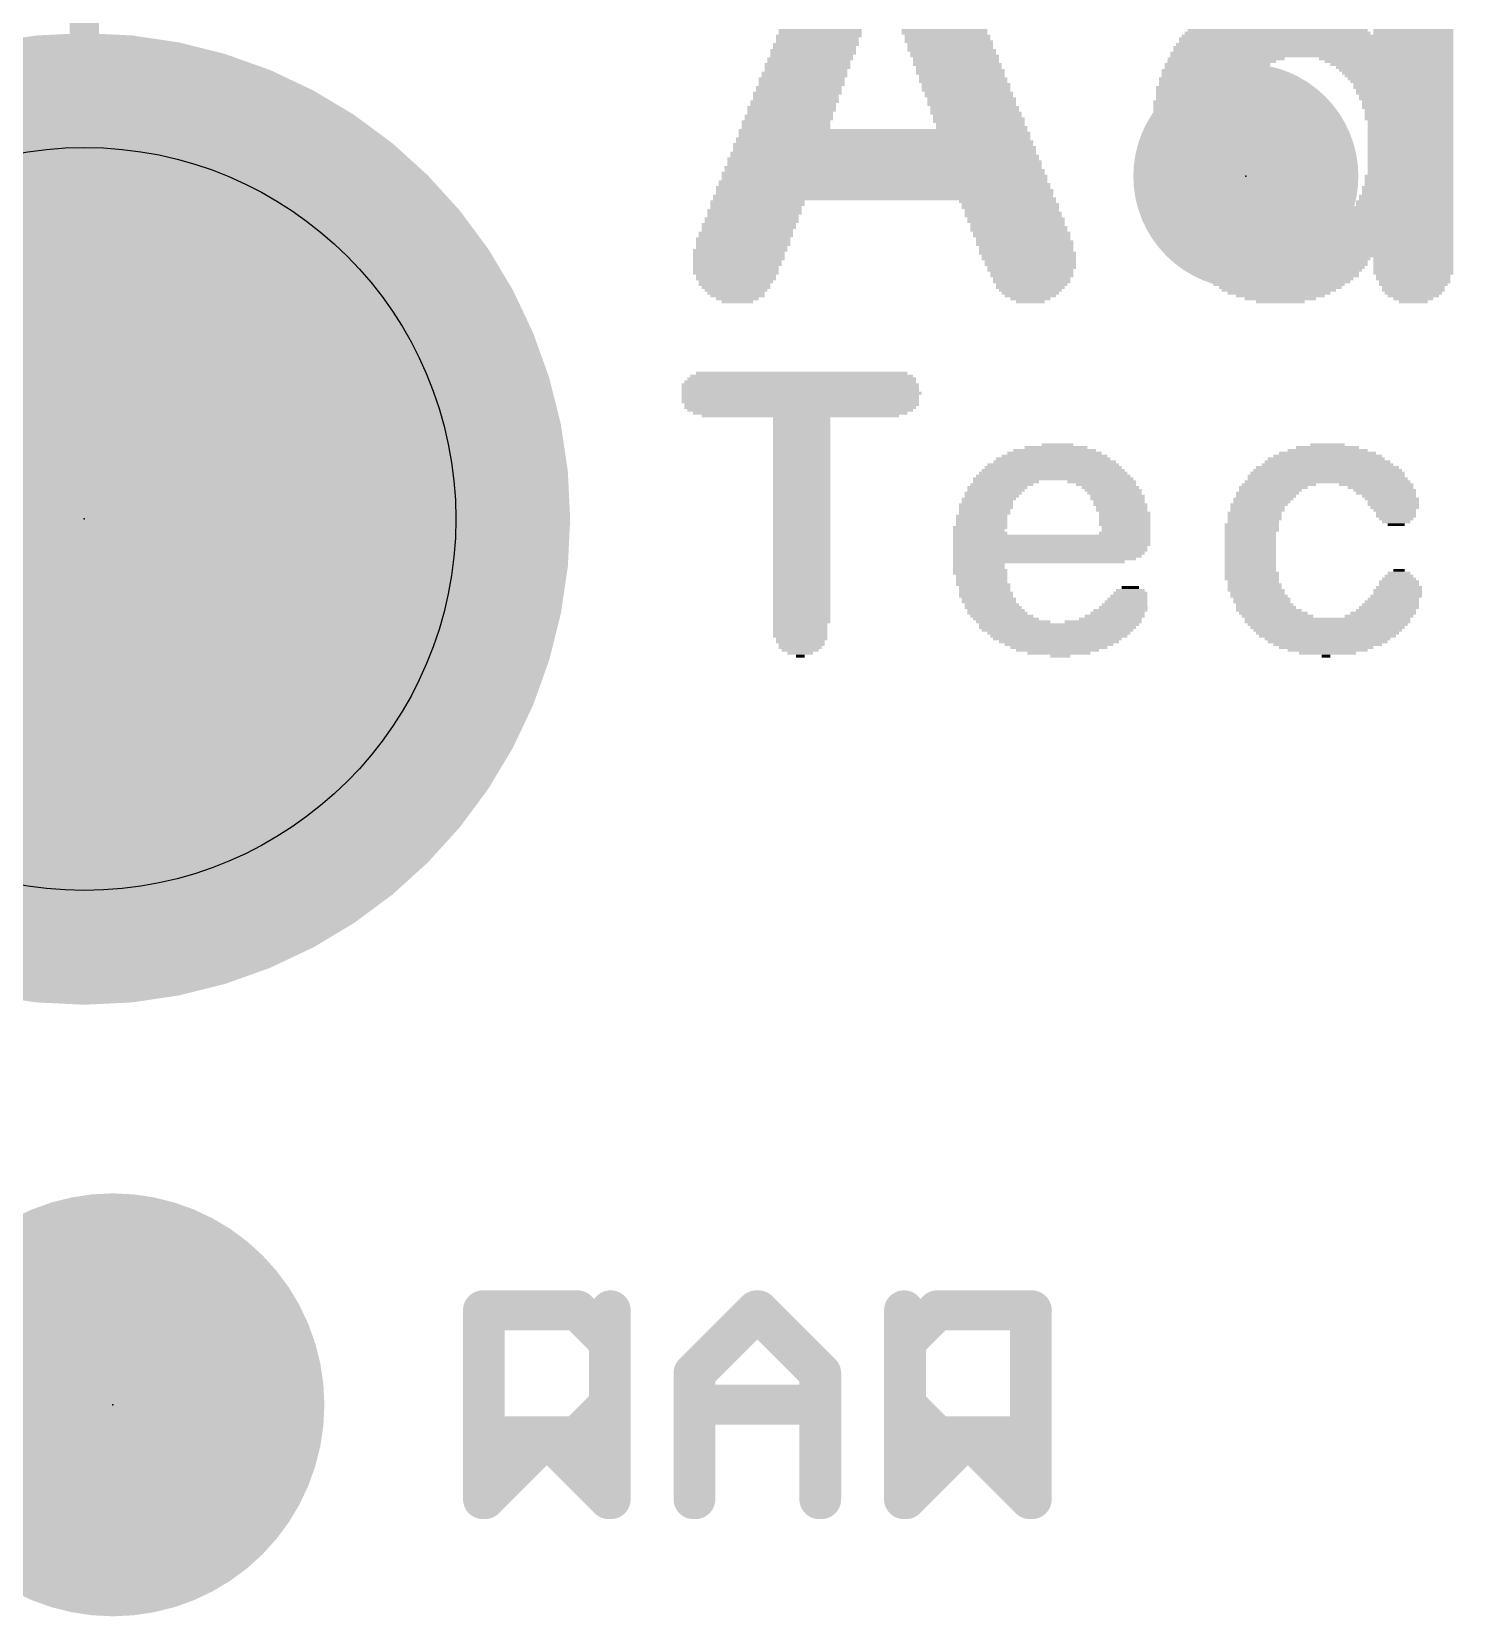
# Model space of a CAD drawing. Extents: x -52 to 61, y -28 to 22.
# Drawn here: x -22.4 to -16.08, y 1.6 to 8.64 of the extents above; entities that cross this region are included whole.
import ezdxf

# ---------------------------------------------------------------- set-up
doc = ezdxf.new("R2010")
doc.units = 0
for name, color, linetype in [('1', 12, 'CONTINUOUS'), ('16', 132, 'CONTINUOUS'), ('17', 110, 'CONTINUOUS'), ('18', 110, 'CONTINUOUS'), ('20', 53, 'CONTINUOUS'), ('21', 53, 'CONTINUOUS'), ('22', 53, 'CONTINUOUS'), ('23', 53, 'CONTINUOUS'), ('24', 53, 'CONTINUOUS'), ('47', 253, 'CONTINUOUS'), ('51', 53, 'CONTINUOUS')]:
    doc.layers.add(name, color=color, linetype=linetype)

# ---------------------------------------------------------------- blocks, each defined once
blk = doc.blocks.new('PIE')
at = {"const_width": 0.5}
blk.add_lwpolyline([(0, -0.25, 1), (0, 0.25, 1), (0, -0.25)], format="xyb", dxfattribs=at)
blk = doc.blocks.new('RECT')
blk.add_solid([(-0.5, -0.5), (0.5, -0.5), (-0.5, 0.5), (0.5, 0.5)])
blk = doc.blocks.new('ROUNDP')
at = {"const_width": 0.5}
blk.add_lwpolyline([(0, -0.25, 1), (0, 0.25, 1), (0, -0.25)], format="xyb", dxfattribs=at)
blk = doc.blocks.new('ROUNDV')
at = {"const_width": 0.5}
blk.add_lwpolyline([(0, -0.25, 1), (0, 0.25, 1), (0, -0.25)], format="xyb", dxfattribs=at)

msp = doc.modelspace()

# ---------------------------------------------------------------- linework, layer by layer
at = {"layer": '1', "const_width": 0.4064}
msp.add_lwpolyline([(-24.5745, 2.54), (-22.0345, 2.54)], dxfattribs=at)
at = {"layer": '1', "const_width": 0.2032}
msp.add_lwpolyline([(-22.0345, 2.4384, 1), (-22.0345, 2.6416)], format="xyb", dxfattribs=at)
at = {"layer": '20', "const_width": 0.2032}
msp.add_lwpolyline([(-18.2245, 10.414, 0.4142), (-26.162, 2.54)], format="xyb", dxfattribs=at)
at = {"layer": '20'}
msp.add_circle((-22.1615, 6.477), 1.651, dxfattribs=at)
at = {"layer": '21', "const_width": 0.0889}
for points in [[(-20.3899, 3.0043, 1), (-20.3899, 2.9154)], [(-20.3454, 2.9598, 1), (-20.4343, 2.9598)], [(-19.939, 2.9912, 1), (-20.0018, 2.9284)], [(-19.9704, 2.9154, 1), (-19.9704, 3.0043)], [(-19.1433, 2.9912, 1), (-19.2061, 2.9284)], [(-19.1433, 2.9284, 1), (-19.2061, 2.9912)], [(-18.4744, 2.9598, 1), (-18.5633, 2.9598)], [(-17.9151, 2.9598, 1), (-18.004, 2.9598)], [(-19.7861, 2.82, 1), (-19.875, 2.82)], [(-19.862, 2.7886, 1), (-19.7991, 2.8514)], [(-19.4858, 2.7116, 1), (-19.4229, 2.6487)], [(-19.4099, 2.6802, 1), (-19.4988, 2.6802)], [(-18.8506, 2.6802, 1), (-18.9395, 2.6802)], [(-18.9265, 2.6487, 1), (-18.8636, 2.7116)], [(-19.7991, 2.5089, 1), (-19.862, 2.5718)], [(-19.4543, 2.5848, 1), (-19.4543, 2.4959)], [(-18.8951, 2.4959, 1), (-18.8951, 2.5848)], [(-19.875, 2.5404, 1), (-19.7861, 2.5404)], [(-20.3899, 2.445, 1), (-20.3899, 2.3561)], [(-20.0788, 2.432, 1), (-20.1416, 2.3691)], [(-20.0018, 2.432, 1), (-19.939, 2.3691)], [(-19.9704, 2.3561, 1), (-19.9704, 2.445)], [(-18.2077, 2.432, 1), (-18.2706, 2.3691)], [(-18.2077, 2.3691, 1), (-18.2706, 2.432)], [(-19.862, 2.0895, 1), (-19.7991, 2.1523)], [(-18.5502, 2.1523, 1), (-18.4874, 2.0895)], [(-17.991, 2.0895, 1), (-17.9281, 2.1523)], [(-20.4343, 2.1209, 1), (-20.3454, 2.1209)], [(-19.4988, 2.1209, 1), (-19.4099, 2.1209)], [(-18.9395, 2.1209, 1), (-18.8506, 2.1209)], [(-18.5633, 2.1209, 1), (-18.4744, 2.1209)], [(-18.004, 2.1209, 1), (-17.9151, 2.1209)]]:
    msp.add_lwpolyline(points, format="xyb", dxfattribs=at)
at = {"layer": '21', "const_width": 0.1778}
for points in [[(-20.3899, 2.1209), (-20.3899, 2.9598)], [(-20.3899, 2.9598), (-19.9704, 2.9598)], [(-19.9704, 2.9598), (-19.8306, 2.82)], [(-19.4543, 2.6802), (-19.1747, 2.9598)], [(-19.1747, 2.9598), (-18.8951, 2.6802)], [(-18.5188, 2.9598), (-18.5188, 2.1209)], [(-17.9595, 2.1209), (-17.9595, 2.9598)], [(-19.8306, 2.82), (-19.8306, 2.5404)], [(-19.4543, 2.1209), (-19.4543, 2.6802)], [(-18.8951, 2.6802), (-18.8951, 2.1209)], [(-19.8306, 2.5404), (-19.9704, 2.4005)], [(-19.4543, 2.5404), (-18.8951, 2.5404)], [(-19.9704, 2.4005), (-20.3899, 2.4005)], [(-20.1102, 2.4005), (-19.8306, 2.1209)], [(-18.5188, 2.1209), (-18.2392, 2.4005)], [(-18.2392, 2.4005), (-17.9595, 2.1209)]]:
    msp.add_lwpolyline(points, dxfattribs=at)
at = {"layer": '22', "const_width": 0.0889}
for points in [[(-20.3375, 2.9598, 1), (-20.4264, 2.9598)], [(-19.7782, 2.9598, 1), (-19.8671, 2.9598)], [(-19.1353, 2.9912, 1), (-19.1982, 2.9284)], [(-19.1353, 2.9284, 1), (-19.1982, 2.9912)], [(-18.3711, 3.0043, 1), (-18.3711, 2.9154)], [(-18.3396, 2.9284, 1), (-18.4025, 2.9912)], [(-17.9071, 2.9598, 1), (-17.996, 2.9598)], [(-17.9516, 2.9154, 1), (-17.9516, 3.0043)], [(-18.4664, 2.82, 1), (-18.5553, 2.82)], [(-18.5423, 2.8514, 1), (-18.4794, 2.7886)], [(-19.4019, 2.6802, 1), (-19.4908, 2.6802)], [(-19.4778, 2.7116, 1), (-19.415, 2.6487)], [(-18.8427, 2.6802, 1), (-18.9316, 2.6802)], [(-18.9185, 2.6487, 1), (-18.8557, 2.7116)], [(-19.4464, 2.5848, 1), (-19.4464, 2.4959)], [(-18.8871, 2.4959, 1), (-18.8871, 2.5848)], [(-18.4794, 2.5718, 1), (-18.5423, 2.5089)], [(-18.5553, 2.5404, 1), (-18.4664, 2.5404)], [(-20.0708, 2.432, 1), (-20.1337, 2.3691)], [(-20.0708, 2.3691, 1), (-20.1337, 2.432)], [(-18.3711, 2.445, 1), (-18.3711, 2.3561)], [(-18.4025, 2.3691, 1), (-18.3396, 2.432)], [(-18.1998, 2.3691, 1), (-18.2627, 2.432)], [(-17.9516, 2.3561, 1), (-17.9516, 2.445)], [(-20.4133, 2.1523, 1), (-20.3505, 2.0895)], [(-19.8541, 2.0895, 1), (-19.7912, 2.1523)], [(-18.5423, 2.1523, 1), (-18.4794, 2.0895)], [(-20.4264, 2.1209, 1), (-20.3375, 2.1209)], [(-19.8671, 2.1209, 1), (-19.7782, 2.1209)], [(-19.4908, 2.1209, 1), (-19.4019, 2.1209)], [(-18.9316, 2.1209, 1), (-18.8427, 2.1209)], [(-17.996, 2.1209, 1), (-17.9071, 2.1209)]]:
    msp.add_lwpolyline(points, format="xyb", dxfattribs=at)
at = {"layer": '22', "const_width": 0.1778}
for points in [[(-20.3819, 2.1209), (-20.3819, 2.9598)], [(-19.8226, 2.9598), (-19.8226, 2.1209)], [(-19.1668, 2.9598), (-19.4464, 2.6802)], [(-18.8871, 2.6802), (-19.1668, 2.9598)], [(-18.3711, 2.9598), (-18.5109, 2.82)], [(-17.9516, 2.9598), (-18.3711, 2.9598)], [(-17.9516, 2.1209), (-17.9516, 2.9598)], [(-18.5109, 2.82), (-18.5109, 2.5404)], [(-19.4464, 2.6802), (-19.4464, 2.1209)], [(-18.8871, 2.1209), (-18.8871, 2.6802)], [(-18.8871, 2.5404), (-19.4464, 2.5404)], [(-18.5109, 2.5404), (-18.3711, 2.4005)], [(-20.1023, 2.4005), (-20.3819, 2.1209)], [(-19.8226, 2.1209), (-20.1023, 2.4005)], [(-18.2312, 2.4005), (-18.5109, 2.1209)], [(-18.3711, 2.4005), (-17.9516, 2.4005)]]:
    msp.add_lwpolyline(points, dxfattribs=at)
at = {"layer": '23'}
for p in [(-22.1615, 6.477), (-22.0345, 2.54)]:
    msp.add_point(p, dxfattribs=at)
at = {"layer": '24'}
msp.add_point((-17, 8), dxfattribs=at)
at = {"layer": '47', "const_width": 0.13}
for points in [[(-22.1615, 6.477), (-22.1615, 14.396)], [(-22.1615, 6.477), (-22.1615, 14.396)], [(-22.1615, 6.477), (-33.446, 6.477)], [(-21.7488, 6.477), (-29.9408, 6.477)]]:
    msp.add_lwpolyline(points, dxfattribs=at)
at = {"layer": '47', "const_width": 0.065}
for points in [[(-22.194, 6.477, 1), (-22.129, 6.477)], [(-22.194, 6.477, 1), (-22.129, 6.477)], [(-22.1615, 6.4445, 1), (-22.1615, 6.5095)], [(-21.7488, 6.4445, 1), (-21.7488, 6.5095)]]:
    msp.add_lwpolyline(points, format="xyb", dxfattribs=at)

# ---------------------------------------------------------------- block references
at = {"layer": '16'}
msp.add_blockref('PIE', (-17, 8), dxfattribs=at)
at = {"layer": '17', "xscale": 1.8796, "yscale": 1.8796}
msp.add_blockref('ROUNDP', (-22.0345, 2.54), dxfattribs=at)
msp.add_blockref('ROUNDP', (-22.0345, 2.54), dxfattribs=at)
at = {"layer": '18', "xscale": 4.318, "yscale": 4.318}
msp.add_blockref('ROUNDV', (-22.1615, 6.477), dxfattribs=at)
msp.add_blockref('ROUNDV', (-22.1615, 6.477), dxfattribs=at)
at = {"layer": '21', "yscale": 0.0127}
for p, xscale in [((-18.9103, 8.5852), 0.381), ((-18.8976, 8.6233), 0.381), ((-18.904, 8.6106), 0.3683), ((-18.904, 8.5979), 0.3683), ((-18.8912, 8.6487), 0.3683), ((-18.8912, 8.636), 0.3683), ((-18.3388, 8.6487), 0.381), ((-18.3388, 8.636), 0.381), ((-18.3198, 8.5979), 0.3937), ((-18.3261, 8.6233), 0.381), ((-18.3261, 8.6106), 0.381), ((-18.3134, 8.5852), 0.381), ((-16.6942, 8.5852), 1.2319), ((-16.6878, 8.6106), 1.2192), ((-16.6878, 8.5979), 1.2192), ((-16.6815, 8.6233), 1.2065), ((-16.8592, 8.636), 0.8255), ((-16.8592, 8.6487), 0.8001), ((-16.256, 8.6487), 0.3556), ((-16.256, 8.636), 0.3556), ((-18.9357, 8.5217), 0.381), ((-18.923, 8.5598), 0.381), ((-18.923, 8.5471), 0.381), ((-18.9293, 8.5344), 0.3683), ((-18.9167, 8.5725), 0.3683), ((-18.3134, 8.5725), 0.381), ((-18.3071, 8.5598), 0.3937), ((-18.2944, 8.5344), 0.3937), ((-18.3007, 8.5471), 0.381), ((-18.288, 8.5217), 0.381), ((-17.0878, 8.5217), 0.5207), ((-16.7068, 8.5471), 1.2573), ((-16.7068, 8.5344), 1.2573), ((-16.7005, 8.5725), 1.2446), ((-16.7005, 8.5598), 1.2446), ((-16.3767, 8.5217), 0.5969), ((-18.9611, 8.4582), 0.381), ((-18.9611, 8.4455), 0.381), ((-18.9484, 8.4963), 0.381), ((-18.9484, 8.4836), 0.381), ((-18.9548, 8.4709), 0.3683), ((-18.9421, 8.509), 0.3683), ((-18.2817, 8.4963), 0.3937), ((-18.288, 8.509), 0.381), ((-18.2753, 8.4836), 0.381), ((-18.269, 8.4709), 0.3937), ((-18.269, 8.4582), 0.3937), ((-18.2626, 8.4455), 0.381), ((-17.145, 8.4709), 0.4572), ((-17.1514, 8.4582), 0.4445), ((-17.1577, 8.4455), 0.4318), ((-17.1259, 8.4963), 0.4699), ((-17.1323, 8.4836), 0.4572), ((-17.1069, 8.509), 0.4826), ((-16.3639, 8.509), 0.5715), ((-16.3513, 8.4963), 0.5461), ((-16.3386, 8.4836), 0.5207), ((-16.3322, 8.4709), 0.508), ((-16.3258, 8.4582), 0.4953), ((-16.3195, 8.4455), 0.4826), ((-18.9865, 8.3947), 0.381), ((-18.9865, 8.382), 0.381), ((-18.9738, 8.4328), 0.381), ((-18.9738, 8.4201), 0.381), ((-18.9738, 8.4074), 0.381), ((-18.2563, 8.4328), 0.3937), ((-18.2563, 8.4201), 0.3937), ((-18.2436, 8.4074), 0.3937), ((-18.2436, 8.3947), 0.3937), ((-18.2436, 8.382), 0.3937), ((-17.1895, 8.3947), 0.4191), ((-17.1958, 8.382), 0.4064), ((-17.1768, 8.4201), 0.4191), ((-17.1768, 8.4074), 0.4191), ((-17.1704, 8.4328), 0.4318), ((-16.3132, 8.4328), 0.4699), ((-16.3068, 8.4201), 0.4572), ((-16.3005, 8.4074), 0.4445), ((-16.3005, 8.3947), 0.4445), ((-16.2941, 8.382), 0.4318), ((-19.0183, 8.3058), 0.3937), ((-19.0055, 8.3312), 0.3937), ((-19.0119, 8.3185), 0.381), ((-18.9929, 8.3693), 0.3937), ((-18.9992, 8.3566), 0.381), ((-18.9992, 8.3439), 0.381), ((-18.2309, 8.3693), 0.3937), ((-18.2309, 8.3566), 0.3937), ((-18.2182, 8.3439), 0.3937), ((-18.2182, 8.3312), 0.3937), ((-18.2182, 8.3185), 0.3937), ((-18.2055, 8.3058), 0.3937), ((-17.2149, 8.3185), 0.3937), ((-17.2149, 8.3058), 0.3937), ((-17.2085, 8.3312), 0.4064), ((-17.1958, 8.3693), 0.4064), ((-17.2021, 8.3566), 0.3937), ((-17.2021, 8.3439), 0.3937), ((-16.2941, 8.3693), 0.4318), ((-16.2877, 8.3566), 0.4191), ((-16.2877, 8.3439), 0.4191), ((-16.2814, 8.3312), 0.4064), ((-16.2814, 8.3185), 0.4064), ((-16.2814, 8.3058), 0.4064), ((-19.0436, 8.2423), 0.3937), ((-19.031, 8.2677), 0.3937), ((-19.031, 8.255), 0.3937), ((-19.0183, 8.2931), 0.3937), ((-19.0246, 8.2804), 0.381), ((-18.2055, 8.2931), 0.3937), ((-18.1991, 8.2804), 0.4064), ((-18.1928, 8.2677), 0.3937), ((-18.1864, 8.255), 0.4064), ((-18.1864, 8.2423), 0.4064), ((-17.2276, 8.255), 0.3937), ((-17.2276, 8.2423), 0.3937), ((-17.2149, 8.2931), 0.3937), ((-17.2149, 8.2804), 0.3937), ((-17.2212, 8.2677), 0.381), ((-16.2751, 8.2931), 0.3937), ((-16.2751, 8.2804), 0.3937), ((-16.2751, 8.2677), 0.3937), ((-16.2751, 8.255), 0.3937), ((-16.2687, 8.2423), 0.381), ((-18.6119, 8.1661), 1.3081), ((-18.6119, 8.2042), 1.2827), ((-18.6055, 8.1915), 1.2954), ((-18.6055, 8.1788), 1.2954), ((-19.0436, 8.2296), 0.3937), ((-19.0436, 8.2169), 0.3937), ((-18.1801, 8.2296), 0.3937), ((-18.1737, 8.2169), 0.4064), ((-17.2276, 8.2296), 0.3937), ((-17.2276, 8.2169), 0.3937), ((-17.2276, 8.2042), 0.3937), ((-17.2339, 8.1915), 0.381), ((-17.2339, 8.1788), 0.381), ((-17.2339, 8.1661), 0.381), ((-16.2687, 8.2296), 0.381), ((-16.2687, 8.2169), 0.381), ((-16.2687, 8.2042), 0.381), ((-16.2687, 8.1915), 0.381), ((-16.2687, 8.1788), 0.381), ((-16.2687, 8.1661), 0.381), ((-18.6119, 8.1026), 1.3589), ((-18.6119, 8.1407), 1.3335), ((-18.6055, 8.128), 1.3462), ((-18.6055, 8.1153), 1.3462), ((-18.6055, 8.1534), 1.3208), ((-17.2339, 8.1534), 0.381), ((-17.2339, 8.1407), 0.381), ((-17.2339, 8.128), 0.381), ((-17.2339, 8.1153), 0.381), ((-17.2339, 8.1026), 0.381), ((-16.2687, 8.1534), 0.381), ((-16.2687, 8.1407), 0.381), ((-16.2687, 8.128), 0.381), ((-16.2687, 8.1153), 0.381), ((-16.2687, 8.1026), 0.381), ((-18.6119, 8.0391), 1.4097), ((-18.6055, 8.0264), 1.4224), ((-18.6119, 8.0772), 1.3843), ((-18.6055, 8.0645), 1.397), ((-18.6055, 8.0518), 1.397), ((-18.6055, 8.0899), 1.3716), ((-17.2276, 8.0391), 0.3937), ((-17.2339, 8.0899), 0.381), ((-17.2339, 8.0772), 0.381), ((-17.2339, 8.0645), 0.381), ((-17.2339, 8.0518), 0.381), ((-17.2212, 8.0264), 0.381), ((-16.2687, 8.0899), 0.381), ((-16.2687, 8.0772), 0.381), ((-16.2687, 8.0645), 0.381), ((-16.2687, 8.0518), 0.381), ((-16.2687, 8.0391), 0.381), ((-16.2687, 8.0264), 0.381), ((-18.6119, 7.9756), 1.4605), ((-18.6055, 7.9629), 1.4732), ((-18.6119, 8.0137), 1.4351), ((-18.6055, 8.001), 1.4478), ((-18.6055, 7.9883), 1.4478), ((-17.2149, 7.9756), 0.3937), ((-17.2149, 7.9629), 0.3937), ((-17.2212, 8.0137), 0.381), ((-17.2212, 8.001), 0.381), ((-17.2212, 7.9883), 0.381), ((-16.2751, 8.001), 0.3937), ((-16.2751, 7.9883), 0.3937), ((-16.2751, 7.9756), 0.3937), ((-16.2751, 7.9629), 0.3937), ((-16.2687, 8.0137), 0.381), ((-19.1707, 7.8867), 0.4191), ((-18.6119, 7.9121), 1.5113), ((-18.6055, 7.8994), 1.524), ((-18.6119, 7.9502), 1.4859), ((-18.6055, 7.9375), 1.4986), ((-18.6055, 7.9248), 1.4986), ((-18.0594, 7.8867), 0.4318), ((-17.2149, 7.9502), 0.3937), ((-17.2085, 7.9375), 0.381), ((-17.2021, 7.9248), 0.3937), ((-17.2021, 7.9121), 0.3937), ((-17.1958, 7.8994), 0.4064), ((-17.1895, 7.8867), 0.3937), ((-16.2941, 7.8867), 0.4318), ((-16.2877, 7.9121), 0.4191), ((-16.2877, 7.8994), 0.4191), ((-16.2814, 7.9502), 0.4064), ((-16.2814, 7.9375), 0.4064), ((-16.2814, 7.9248), 0.4064), ((-19.196, 7.8105), 0.4191), ((-19.1834, 7.8486), 0.4191), ((-19.1834, 7.8359), 0.4191), ((-19.1897, 7.8232), 0.4064), ((-19.1707, 7.874), 0.4191), ((-19.177, 7.8613), 0.4064), ((-18.0467, 7.874), 0.4318), ((-18.0467, 7.8613), 0.4318), ((-18.0404, 7.8486), 0.4191), ((-18.034, 7.8359), 0.4318), ((-18.034, 7.8232), 0.4318), ((-18.0213, 7.8105), 0.4318), ((-17.1768, 7.8486), 0.4191), ((-17.1831, 7.874), 0.4064), ((-17.1831, 7.8613), 0.4064), ((-17.164, 7.8359), 0.4191), ((-17.1577, 7.8232), 0.4318), ((-17.145, 7.8105), 0.4318), ((-16.3195, 7.8105), 0.4826), ((-16.3132, 7.8232), 0.4699), ((-16.3068, 7.8486), 0.4572), ((-16.3068, 7.8359), 0.4572), ((-16.3005, 7.8613), 0.4445), ((-16.2941, 7.874), 0.4318), ((-19.2215, 7.747), 0.4191), ((-19.2088, 7.7851), 0.4191), ((-19.2088, 7.7724), 0.4191), ((-19.2151, 7.7597), 0.4064), ((-19.196, 7.7978), 0.4191), ((-18.0213, 7.7978), 0.4318), ((-18.015, 7.7851), 0.4191), ((-18.0086, 7.7724), 0.4318), ((-18.0086, 7.7597), 0.4318), ((-17.9959, 7.747), 0.4318), ((-17.1387, 7.7978), 0.4445), ((-17.1323, 7.7851), 0.4572), ((-17.1196, 7.7724), 0.4572), ((-17.1069, 7.7597), 0.4826), ((-17.0815, 7.747), 0.508), ((-16.3703, 7.747), 0.5842), ((-16.3576, 7.7597), 0.5588), ((-16.3449, 7.7724), 0.5334), ((-16.3322, 7.7851), 0.508), ((-16.3258, 7.7978), 0.4953), ((-19.2469, 7.6708), 0.4191), ((-19.2341, 7.7216), 0.4191), ((-19.2341, 7.7089), 0.4191), ((-19.2341, 7.6962), 0.4191), ((-19.2405, 7.6835), 0.4064), ((-19.2215, 7.7343), 0.4191), ((-17.9959, 7.7343), 0.4318), ((-17.9896, 7.7216), 0.4191), ((-17.9832, 7.7089), 0.4318), ((-17.9832, 7.6962), 0.4318), ((-17.9769, 7.6835), 0.4191), ((-17.9769, 7.6708), 0.4191), ((-16.7068, 7.7343), 1.2573), ((-16.7005, 7.7216), 1.2446), ((-16.6942, 7.7089), 1.2319), ((-16.6942, 7.6962), 1.2319), ((-16.6878, 7.6835), 1.2192), ((-16.6878, 7.6708), 1.2192), ((-19.2596, 7.62), 0.3937), ((-19.2596, 7.6073), 0.3937), ((-19.2532, 7.6581), 0.4064), ((-19.2532, 7.6454), 0.4064), ((-19.2532, 7.6327), 0.4064), ((-17.9705, 7.6581), 0.4318), ((-17.9642, 7.6454), 0.4191), ((-17.9642, 7.6327), 0.4191), ((-17.9578, 7.62), 0.4064), ((-17.9578, 7.6073), 0.4064), ((-16.6815, 7.6581), 1.2065), ((-16.6751, 7.6454), 1.1938), ((-16.8592, 7.6327), 0.8255), ((-16.8592, 7.62), 0.8001), ((-16.8529, 7.6073), 0.7874), ((-16.256, 7.6327), 0.3556), ((-16.256, 7.62), 0.3556), ((-16.256, 7.6073), 0.3556), ((-19.2659, 7.5946), 0.381), ((-19.2659, 7.5819), 0.381), ((-19.2659, 7.5692), 0.381), ((-19.2659, 7.5565), 0.3556), ((-19.2659, 7.5438), 0.3556), ((-19.2659, 7.5311), 0.3302), ((-17.9515, 7.5946), 0.3937), ((-17.9578, 7.5819), 0.381), ((-17.9515, 7.5692), 0.3683), ((-17.9515, 7.5565), 0.3683), ((-17.9515, 7.5438), 0.3429), ((-17.9515, 7.5311), 0.3429), ((-16.8529, 7.5946), 0.762), ((-16.8529, 7.5819), 0.7366), ((-16.8529, 7.5692), 0.7112), ((-16.8466, 7.5565), 0.6985), ((-16.8529, 7.5438), 0.6604), ((-16.8466, 7.5311), 0.6223), ((-16.256, 7.5946), 0.3556), ((-16.256, 7.5819), 0.3556), ((-16.256, 7.5692), 0.3556), ((-16.256, 7.5565), 0.3302), ((-16.256, 7.5438), 0.3302), ((-16.2496, 7.5311), 0.3175), ((-19.2722, 7.5184), 0.3175), ((-19.2659, 7.5057), 0.3048), ((-19.2659, 7.493), 0.2794), ((-19.2659, 7.4803), 0.254), ((-19.2596, 7.4676), 0.2413), ((-17.9515, 7.5184), 0.3175), ((-17.9578, 7.5057), 0.3048), ((-17.9578, 7.493), 0.2794), ((-17.9578, 7.4803), 0.254), ((-17.9578, 7.4676), 0.2286), ((-16.8529, 7.5184), 0.5842), ((-16.8466, 7.5057), 0.5461), ((-16.8529, 7.493), 0.508), ((-16.8529, 7.4803), 0.4572), ((-16.8466, 7.4676), 0.3937), ((-16.256, 7.5184), 0.3048), ((-16.256, 7.5057), 0.2794), ((-16.256, 7.493), 0.2794), ((-16.256, 7.4803), 0.254), ((-16.256, 7.4676), 0.2286), ((-19.2596, 7.4549), 0.1905), ((-19.2596, 7.4422), 0.1397), ((-17.9578, 7.4549), 0.1778), ((-17.9578, 7.4422), 0.127), ((-16.8466, 7.4549), 0.3175), ((-16.8466, 7.4422), 0.2159), ((-16.256, 7.4549), 0.1778), ((-16.256, 7.4422), 0.127), ((-18.9738, 7.112), 0.9906), ((-18.9738, 7.1247), 0.9398), ((-18.9802, 7.0739), 1.0541), ((-18.9802, 7.0612), 1.0541), ((-18.9802, 7.0485), 1.0541), ((-18.9738, 7.0358), 1.0668), ((-18.9802, 7.0866), 1.0287), ((-18.9738, 7.0993), 1.016), ((-18.9802, 7.0231), 1.0541), ((-18.9802, 7.0104), 1.0541), ((-18.9802, 6.9977), 1.0541), ((-18.9802, 6.9723), 1.0287), ((-18.9738, 6.985), 1.0414), ((-18.9802, 6.9596), 1.0033), ((-18.9802, 6.9469), 0.9525), ((-18.9802, 6.9342), 0.8763), ((-18.9738, 6.9215), 0.254), ((-18.9738, 6.9088), 0.254), ((-18.9738, 6.8961), 0.254), ((-18.9738, 6.8834), 0.254), ((-18.9738, 6.8707), 0.254), ((-18.9738, 6.858), 0.254), ((-18.9738, 6.8453), 0.254), ((-18.9738, 6.8326), 0.254), ((-18.9738, 6.8199), 0.254), ((-18.9738, 6.8072), 0.254), ((-18.9738, 6.7945), 0.254), ((-18.9738, 6.7818), 0.254), ((-18.9738, 6.7691), 0.254), ((-18.9738, 6.7564), 0.254), ((-17.8498, 6.7564), 0.4699), ((-17.8498, 6.7691), 0.4191), ((-17.8498, 6.7818), 0.3683), ((-17.8435, 6.7945), 0.2794), ((-17.8372, 6.8072), 0.1397), ((-16.637, 6.7564), 0.4826), ((-16.637, 6.7691), 0.4318), ((-16.637, 6.7818), 0.3556), ((-16.637, 6.7945), 0.2794), ((-16.637, 6.8072), 0.1524), ((-18.9738, 6.7437), 0.254), ((-18.9738, 6.731), 0.254), ((-18.9738, 6.7183), 0.254), ((-18.9738, 6.7056), 0.254), ((-18.9738, 6.6929), 0.254), ((-17.8562, 6.6929), 0.635), ((-17.8562, 6.7056), 0.6096), ((-17.8562, 6.7183), 0.5842), ((-17.8498, 6.731), 0.5461), ((-17.8562, 6.7437), 0.508), ((-16.637, 6.6929), 0.6604), ((-16.637, 6.7056), 0.635), ((-16.637, 6.7183), 0.5842), ((-16.637, 6.731), 0.5588), ((-16.6434, 6.7437), 0.5207), ((-18.9738, 6.6802), 0.254), ((-18.9738, 6.6675), 0.254), ((-18.9738, 6.6548), 0.254), ((-18.9738, 6.6421), 0.254), ((-18.9738, 6.6294), 0.254), ((-18.9738, 6.6167), 0.254), ((-18.1039, 6.6167), 0.2667), ((-18.0848, 6.6294), 0.2794), ((-17.8562, 6.6548), 0.7112), ((-18.0658, 6.6421), 0.2921), ((-17.8562, 6.6675), 0.6858), ((-17.8562, 6.6802), 0.6604), ((-17.6403, 6.6421), 0.3048), ((-17.6212, 6.6294), 0.2667), ((-17.6022, 6.6167), 0.254), ((-16.8783, 6.6167), 0.3048), ((-16.8529, 6.6294), 0.3302), ((-16.637, 6.6421), 0.7366), ((-16.6434, 6.6675), 0.6985), ((-16.637, 6.6548), 0.7112), ((-16.637, 6.6802), 0.6858), ((-16.4211, 6.6294), 0.3302), ((-16.402, 6.6167), 0.2921), ((-18.9738, 6.604), 0.254), ((-18.9738, 6.5913), 0.254), ((-18.9738, 6.5786), 0.254), ((-18.9738, 6.5659), 0.254), ((-18.9738, 6.5532), 0.254), ((-18.142, 6.5659), 0.2413), ((-18.1483, 6.5532), 0.2286), ((-18.1293, 6.5786), 0.2413), ((-18.1229, 6.5913), 0.254), ((-18.1102, 6.604), 0.254), ((-17.5895, 6.604), 0.254), ((-17.5831, 6.5913), 0.2413), ((-17.5705, 6.5786), 0.2413), ((-17.5705, 6.5659), 0.2413), ((-17.5641, 6.5532), 0.2286), ((-16.9228, 6.5659), 0.2667), ((-16.9291, 6.5532), 0.254), ((-16.9037, 6.5913), 0.2794), ((-16.9101, 6.5786), 0.2667), ((-16.891, 6.604), 0.2794), ((-16.383, 6.604), 0.2794), ((-16.3767, 6.5913), 0.2667), ((-16.3639, 6.5786), 0.2413), ((-16.3513, 6.5659), 0.2413), ((-16.3449, 6.5532), 0.2286), ((-18.9738, 6.5405), 0.254), ((-18.9738, 6.5278), 0.254), ((-18.9738, 6.5151), 0.254), ((-18.9738, 6.5024), 0.254), ((-18.9738, 6.4897), 0.254), ((-18.9738, 6.477), 0.254), ((-18.1737, 6.4897), 0.2286), ((-18.1737, 6.477), 0.2286), ((-18.1547, 6.5405), 0.2413), ((-18.1547, 6.5278), 0.2413), ((-18.161, 6.5151), 0.2286), ((-18.161, 6.5024), 0.2286), ((-17.5578, 6.5405), 0.2413), ((-17.5514, 6.5278), 0.2286), ((-17.5514, 6.5151), 0.2286), ((-17.5387, 6.5024), 0.2286), ((-17.5387, 6.4897), 0.2286), ((-17.5387, 6.477), 0.2286), ((-16.9609, 6.5024), 0.2413), ((-16.9609, 6.4897), 0.2413), ((-16.9609, 6.477), 0.2413), ((-16.9482, 6.5278), 0.2413), ((-16.9482, 6.5151), 0.2413), ((-16.9418, 6.5405), 0.254), ((-16.3449, 6.5405), 0.2286), ((-16.3386, 6.5278), 0.2159), ((-16.3386, 6.5151), 0.1905), ((-16.3322, 6.5024), 0.1778), ((-16.3322, 6.4897), 0.1778), ((-16.3322, 6.477), 0.1524), ((-18.9738, 6.4643), 0.254), ((-18.9738, 6.4516), 0.254), ((-18.9738, 6.4389), 0.254), ((-18.9738, 6.4262), 0.254), ((-18.9738, 6.4135), 0.254), ((-18.1801, 6.4389), 0.2413), ((-18.1801, 6.4135), 0.2413), ((-18.1864, 6.4262), 0.2286), ((-18.1737, 6.4643), 0.2286), ((-18.1737, 6.4516), 0.2286), ((-17.5387, 6.4643), 0.2286), ((-17.5387, 6.4516), 0.2286), ((-17.5387, 6.4135), 0.2286), ((-17.5324, 6.4389), 0.2159), ((-17.5324, 6.4262), 0.2159), ((-16.9735, 6.4516), 0.2413), ((-16.9735, 6.4389), 0.2413), ((-16.9735, 6.4262), 0.2413), ((-16.9799, 6.4135), 0.2286), ((-16.9672, 6.4643), 0.2286), ((-16.3322, 6.4643), 0.127), ((-16.3322, 6.4516), 0.0762), ((-18.9738, 6.4008), 0.254), ((-18.9738, 6.3881), 0.254), ((-18.9738, 6.3754), 0.254), ((-18.9738, 6.3627), 0.254), ((-18.9738, 6.35), 0.254), ((-18.9738, 6.3373), 0.254), ((-17.8626, 6.4008), 0.8763), ((-17.8626, 6.3881), 0.8763), ((-17.8626, 6.3754), 0.8763), ((-17.8626, 6.3627), 0.8763), ((-17.8689, 6.35), 0.8636), ((-17.8689, 6.3373), 0.8636), ((-16.9799, 6.4008), 0.2286), ((-16.9799, 6.3881), 0.2286), ((-16.9799, 6.3754), 0.2286), ((-16.9799, 6.3627), 0.2286), ((-16.9799, 6.35), 0.2286), ((-16.9799, 6.3373), 0.2286), ((-18.9738, 6.3246), 0.254), ((-18.9738, 6.3119), 0.254), ((-18.9738, 6.2992), 0.254), ((-18.9738, 6.2865), 0.254), ((-18.9738, 6.2738), 0.254), ((-17.8753, 6.3246), 0.8509), ((-17.8816, 6.3119), 0.8382), ((-17.8943, 6.2992), 0.8128), ((-17.9197, 6.2865), 0.762), ((-18.1864, 6.2738), 0.2286), ((-16.9799, 6.3246), 0.2286), ((-16.9799, 6.3119), 0.2286), ((-16.9799, 6.2992), 0.2286), ((-16.9799, 6.2865), 0.2286), ((-16.9799, 6.2738), 0.2286), ((-18.9738, 6.2611), 0.254), ((-18.9738, 6.2484), 0.254), ((-18.9738, 6.2357), 0.254), ((-18.9738, 6.223), 0.254), ((-18.9738, 6.2103), 0.254), ((-18.9738, 6.1976), 0.254), ((-18.1801, 6.2484), 0.2413), ((-18.1801, 6.2357), 0.2413), ((-18.1864, 6.2611), 0.2286), ((-18.1737, 6.223), 0.2286), ((-18.1737, 6.2103), 0.2286), ((-18.1737, 6.1976), 0.2286), ((-16.9799, 6.2611), 0.2286), ((-16.9799, 6.2484), 0.2286), ((-16.9735, 6.2357), 0.2413), ((-16.9735, 6.223), 0.2413), ((-16.9735, 6.2103), 0.2413), ((-16.9672, 6.1976), 0.2286), ((-16.3195, 6.1976), 0.1778), ((-16.3195, 6.2103), 0.1524), ((-16.3195, 6.223), 0.127), ((-16.3195, 6.2357), 0.1016), ((-16.3195, 6.2484), 0.0508), ((-18.9738, 6.1849), 0.254), ((-18.9738, 6.1722), 0.254), ((-18.9738, 6.1595), 0.254), ((-18.9738, 6.1468), 0.254), ((-18.9738, 6.1341), 0.254), ((-18.9738, 6.1214), 0.254), ((-18.1674, 6.1849), 0.2413), ((-18.161, 6.1722), 0.2286), ((-18.161, 6.1595), 0.2286), ((-18.1547, 6.1468), 0.2413), ((-18.1547, 6.1341), 0.2413), ((-18.142, 6.1214), 0.2413), ((-17.526, 6.1214), 0.1778), ((-17.5197, 6.1341), 0.1651), ((-17.5133, 6.1468), 0.1524), ((-17.5133, 6.1595), 0.127), ((-17.5133, 6.1722), 0.0762), ((-16.9609, 6.1849), 0.2413), ((-16.9609, 6.1722), 0.2413), ((-16.9545, 6.1595), 0.254), ((-16.9482, 6.1468), 0.2413), ((-16.9418, 6.1341), 0.254), ((-16.9291, 6.1214), 0.254), ((-16.3449, 6.1214), 0.2286), ((-16.3322, 6.1341), 0.2286), ((-16.3258, 6.1595), 0.2159), ((-16.3258, 6.1468), 0.2159), ((-16.3195, 6.1722), 0.2032), ((-16.3195, 6.1849), 0.1778), ((-18.9738, 6.1087), 0.254), ((-18.9738, 6.096), 0.254), ((-18.9738, 6.0833), 0.254), ((-18.9738, 6.0706), 0.254), ((-18.9738, 6.0579), 0.254), ((-18.142, 6.1087), 0.2413), ((-18.1293, 6.096), 0.2413), ((-18.1229, 6.0833), 0.254), ((-18.1102, 6.0706), 0.254), ((-18.1039, 6.0579), 0.2667), ((-17.5705, 6.0579), 0.2413), ((-17.5578, 6.0706), 0.2413), ((-17.545, 6.0833), 0.2159), ((-17.5387, 6.096), 0.2032), ((-17.5324, 6.1087), 0.1905), ((-16.9291, 6.1087), 0.254), ((-16.9164, 6.096), 0.254), ((-16.9101, 6.0833), 0.2667), ((-16.8973, 6.0706), 0.2921), ((-16.8783, 6.0579), 0.3048), ((-16.3894, 6.0579), 0.2921), ((-16.3767, 6.0706), 0.2667), ((-16.3639, 6.0833), 0.2667), ((-16.3576, 6.096), 0.254), ((-16.3513, 6.1087), 0.2413), ((-18.9802, 6.0071), 0.2413), ((-18.9802, 5.9944), 0.2413), ((-18.9802, 5.9817), 0.2413), ((-18.9738, 6.0452), 0.254), ((-18.9738, 6.0325), 0.254), ((-18.9738, 6.0198), 0.254), ((-18.0848, 6.0452), 0.2794), ((-18.0658, 6.0325), 0.2921), ((-18.034, 6.0198), 0.3302), ((-17.8372, 5.9944), 0.6985), ((-17.8308, 6.0071), 0.7112), ((-17.8372, 5.9817), 0.6731), ((-17.634, 6.0198), 0.3429), ((-17.6022, 6.0325), 0.2794), ((-17.5831, 6.0452), 0.2667), ((-16.8592, 6.0452), 0.3175), ((-16.637, 6.0325), 0.7366), ((-16.637, 6.0198), 0.7366), ((-16.637, 6.0071), 0.7112), ((-16.637, 5.9944), 0.6858), ((-16.637, 5.9817), 0.6604), ((-16.4084, 6.0452), 0.3048), ((-18.9802, 5.969), 0.2413), ((-18.9802, 5.9563), 0.2413), ((-18.9738, 5.9436), 0.2286), ((-18.9802, 5.9309), 0.2159), ((-18.9738, 5.9182), 0.2032), ((-17.8308, 5.969), 0.635), ((-17.8308, 5.9563), 0.6096), ((-17.8372, 5.9436), 0.5715), ((-17.8308, 5.9309), 0.5334), ((-17.8308, 5.9182), 0.4826), ((-16.637, 5.969), 0.635), ((-16.637, 5.9563), 0.6096), ((-16.637, 5.9436), 0.5588), ((-16.637, 5.9309), 0.5334), ((-16.637, 5.9182), 0.4826), ((-18.9802, 5.9055), 0.1905), ((-18.9802, 5.8928), 0.1651), ((-18.9802, 5.8801), 0.1143), ((-18.9802, 5.8674), 0.0381), ((-17.8308, 5.9055), 0.4318), ((-17.8372, 5.8928), 0.3683), ((-17.8308, 5.8801), 0.2794), ((-17.8245, 5.8674), 0.0889), ((-16.6434, 5.9055), 0.4191), ((-16.637, 5.8928), 0.3556), ((-16.637, 5.8801), 0.254), ((-16.6434, 5.8674), 0.0381)]:
    msp.add_blockref('RECT', p, dxfattribs=dict(at, xscale=xscale))
at = {"layer": '51', "xscale": 0.508, "yscale": 0.508, "rotation": 270}
msp.add_blockref('RECT', (-22.0345, 2.54), dxfattribs=at)

doc.saveas('drawing.dxf')
